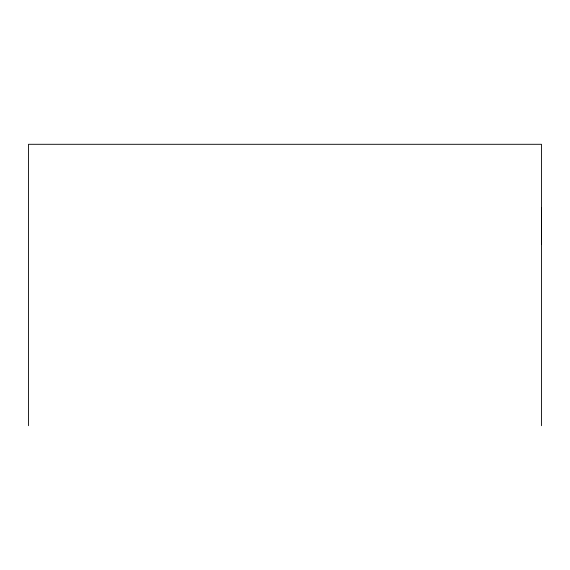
<?xml version="1.0" encoding="UTF-8"?>
<svg xmlns="http://www.w3.org/2000/svg" width="570" height="570" viewBox="0 0 570 570"><rect width="100%" height="100%" fill="white"/><g stroke="black" fill="none" stroke-linecap="round" stroke-linejoin="round"><path stroke-width="0.85" d="M541.5 243.91L541.5 207.986M541.5 425.705L541.5 144.296L28.5 144.296L28.5 425.705"/></g></svg>
